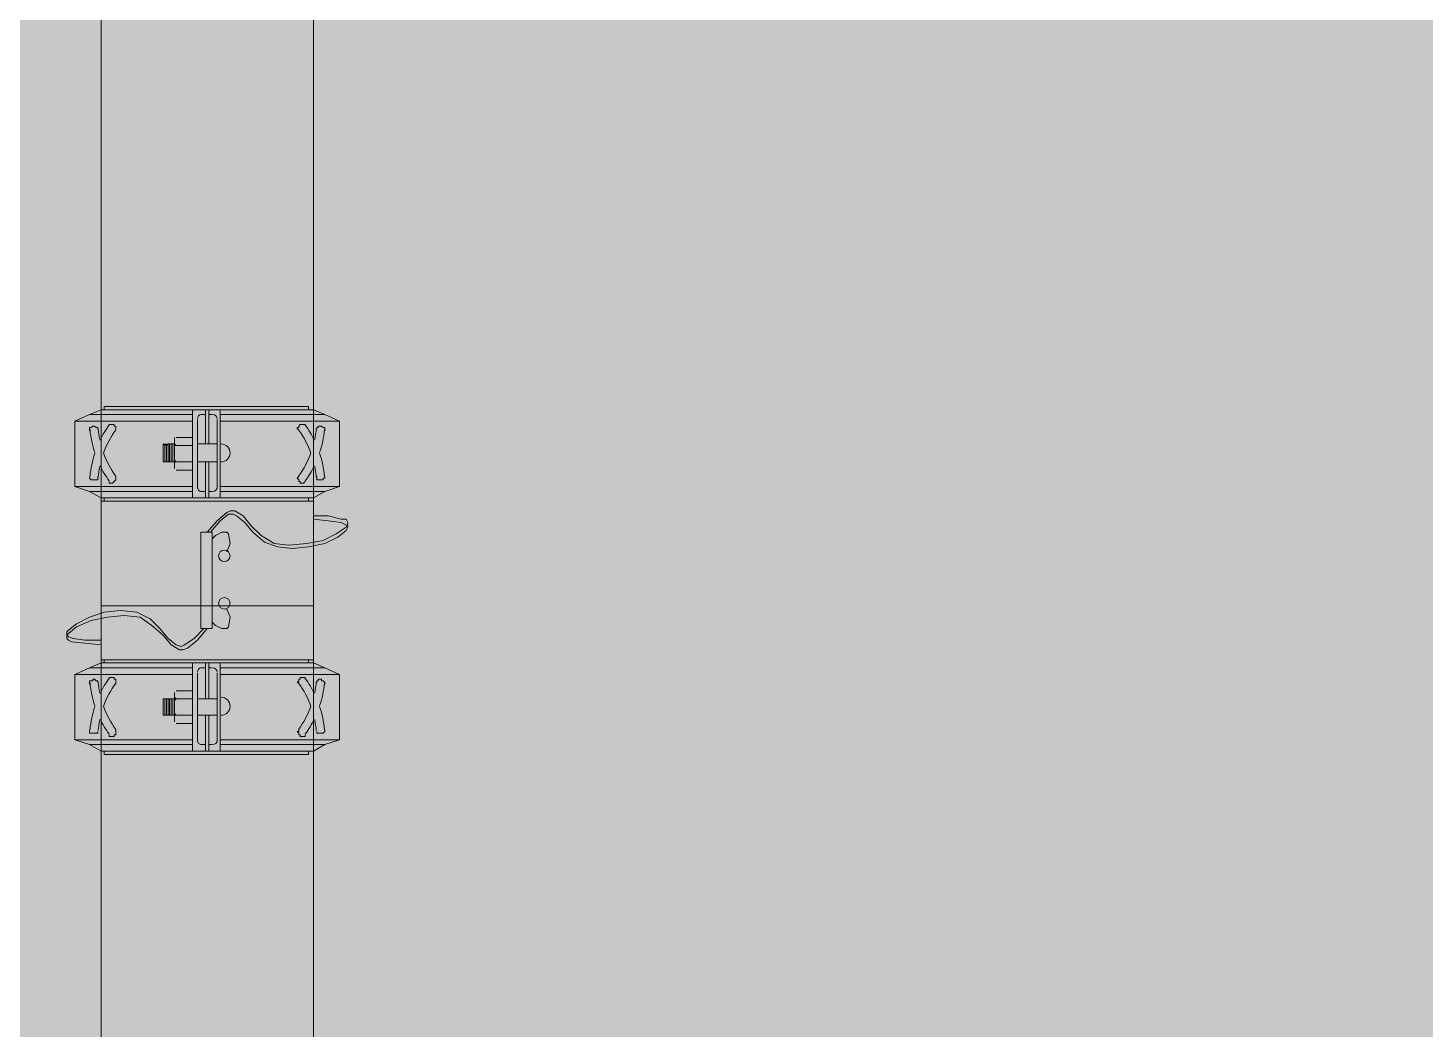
# Model space of a CAD drawing. Header units: millimetres. Extents: x 28 to 201, y 462 to 575.
# Drawn here: x 123.042 to 123.795, y 558.641 to 559.18 of the extents above; entities that cross this region are included whole.
import ezdxf

# ---------------------------------------------------------------- set-up
doc = ezdxf.new("R2010")
doc.units = ezdxf.units.MM
doc.layers.add('1- 3', color=3, linetype='Continuous')
doc.layers.add('8 hatch 2', color=104, linetype='Continuous')

# ---------------------------------------------------------------- blocks, each defined once
blk = doc.blocks.new('CTOBOM')
at = {"color": 0, "lineweight": 20}
for points in [[(6.47585, -0.359), (6.47937, -0.35108)], [(6.47937, -0.41533), (6.47937, -0.35108)], [(6.51457, -0.35108), (6.47937, -0.35108)], [(6.51457, -0.41533), (6.51457, -0.35108)], [(6.51721, -0.359), (6.51457, -0.35108)], [(6.53041, -0.36516), (6.53041, -0.35724), (6.53217, -0.3502), (6.53217, -0.34756), (6.53393, -0.34668), (6.53481, -0.34668), (6.53657, -0.34756), (6.54009, -0.35284), (6.54361, -0.35988), (6.54537, -0.36869), (6.54625, -0.37837), (6.54537, -0.38629), (6.54097, -0.39333), (6.53569, -0.39861), (6.53041, -0.40301), (6.52777, -0.40741), (6.52777, -0.41005), (6.52865, -0.41181), (6.53305, -0.41709), (6.53921, -0.42237)], [(6.53217, -0.36516), (6.53305, -0.35724), (6.53393, -0.3502), (6.53481, -0.34844), (6.53569, -0.34668), (6.53657, -0.34668), (6.53833, -0.34756), (6.54185, -0.35196), (6.54537, -0.359), (6.54714, -0.3678), (6.54802, -0.37661), (6.54714, -0.38453), (6.54449, -0.39157), (6.53921, -0.39773), (6.53393, -0.40213), (6.53041, -0.40653), (6.52953, -0.40829), (6.52953, -0.41093), (6.53305, -0.41533), (6.53921, -0.42061)], [(6.60962, -0.36516), (6.61226, -0.359), (6.61578, -0.35108)], [(6.65099, -0.35108), (6.61578, -0.35108)], [(6.61578, -0.41533), (6.61578, -0.35108)], [(6.65099, -0.41533), (6.65099, -0.35108)], [(6.65715, -0.36516), (6.65363, -0.359), (6.65099, -0.35108)], [(6.47321, -0.36516), (6.47585, -0.359)], [(6.47585, -0.41533), (6.47585, -0.359)], [(6.48377, -0.3634), (6.48289, -0.3634), (6.48289, -0.36252), (6.48201, -0.36252), (6.48201, -0.36164), (6.48201, -0.36076), (6.48289, -0.35988), (6.48289, -0.359), (6.48377, -0.359), (6.48465, -0.359)], [(6.50929, -0.3634), (6.51017, -0.3634), (6.51105, -0.3634), (6.51105, -0.36252), (6.51105, -0.36164), (6.51105, -0.36076), (6.51105, -0.35988), (6.51017, -0.35988), (6.51017, -0.359), (6.50929, -0.359)], [(6.51721, -0.41533), (6.51721, -0.359)], [(6.52073, -0.36516), (6.51721, -0.359)], [(6.61226, -0.41533), (6.61226, -0.359)], [(6.62018, -0.3634), (6.6193, -0.3634), (6.6193, -0.36252), (6.61842, -0.36252), (6.61842, -0.36164), (6.61842, -0.36076), (6.6193, -0.36076), (6.6193, -0.35988), (6.62018, -0.359), (6.62106, -0.359)], [(6.64659, -0.3634), (6.64747, -0.3634), (6.64747, -0.36252), (6.64747, -0.36164), (6.64747, -0.36076), (6.64747, -0.35988), (6.64659, -0.359), (6.64571, -0.359)], [(6.65363, -0.41533), (6.65363, -0.359)], [(4.88285, -0.47958), (6.57882, -0.47958), (6.57882, -0.36516), (5.37659, -0.36516)], [(4.88725, -0.36516), (8.15862, -0.36516)], [(8.72893, -0.36516), (5.77264, -0.36516)], [(6.47321, -0.3678), (6.47145, -0.3678), (6.47145, -0.47782), (6.47321, -0.47782), (6.47321, -0.3678)], [(6.47321, -0.47958), (6.47321, -0.36516)], [(6.52073, -0.47958), (6.52073, -0.36516)], [(6.52073, -0.3678), (6.52249, -0.3678), (6.52249, -0.47782), (6.52073, -0.47782), (6.52073, -0.3678)], [(6.52249, -0.36516), (6.54449, -0.36516)], [(6.52249, -0.36516), (6.52249, -0.47958)], [(6.54714, -0.36516), (6.60786, -0.36516)], [(6.60786, -0.36516), (6.60786, -0.47958)], [(6.60962, -0.3678), (6.60786, -0.3678), (6.60786, -0.47782), (6.60962, -0.47782), (6.60962, -0.3678)], [(6.60962, -0.47958), (6.60962, -0.36516)], [(6.65715, -0.47958), (6.65715, -0.36516)], [(6.65715, -0.3678), (6.65891, -0.3678), (6.65891, -0.47782), (6.65715, -0.47782), (6.65715, -0.3678)], [(6.48113, -0.36957), (6.48113, -0.37045), (6.48113, -0.37133), (6.48113, -0.37221), (6.48201, -0.37309), (6.48289, -0.37309), (6.48289, -0.37397), (6.48377, -0.37397), (6.48377, -0.37309)], [(6.51193, -0.36957), (6.51281, -0.37045), (6.51281, -0.37133), (6.51281, -0.37221), (6.51193, -0.37221), (6.51193, -0.37309), (6.51105, -0.37309), (6.51017, -0.37397), (6.50929, -0.37309)], [(6.61842, -0.36957), (6.61754, -0.36957), (6.61754, -0.37045), (6.61754, -0.37133), (6.61754, -0.37221), (6.61842, -0.37221), (6.61842, -0.37309), (6.6193, -0.37309), (6.62018, -0.37397), (6.62018, -0.37309), (6.62106, -0.37309)], [(6.64835, -0.36957), (6.64923, -0.36957), (6.64923, -0.37045), (6.64923, -0.37133), (6.64923, -0.37221), (6.64835, -0.37221), (6.64835, -0.37309), (6.64747, -0.37309), (6.64659, -0.37397), (6.64659, -0.37309), (6.64571, -0.37309)], [(6.54978, -0.41181), (6.54537, -0.41005), (6.54009, -0.41093), (6.53921, -0.41181), (6.53921, -0.41445), (6.54097, -0.41797), (6.54273, -0.41973)], [(6.58058, -0.41181), (6.58498, -0.41005), (6.59026, -0.41093), (6.59114, -0.41181), (6.59114, -0.41445), (6.58938, -0.41797), (6.58762, -0.41973)], [(6.52073, -0.41533), (6.47321, -0.41533)], [(6.49169, -0.42149), (6.47321, -0.42149)], [(6.47585, -0.42149), (6.47585, -0.41973)], [(6.51545, -0.41709), (6.47849, -0.41709)], [(6.49169, -0.41709), (6.49169, -0.42765)], [(6.50137, -0.41709), (6.50137, -0.42765)], [(6.52073, -0.42149), (6.50137, -0.42149)], [(6.51721, -0.42149), (6.51721, -0.41973)], [(6.53921, -0.42589), (6.53921, -0.41973), (6.59114, -0.41973), (6.59114, -0.42589), (6.53921, -0.42589)], [(6.65715, -0.41533), (6.60962, -0.41533)], [(6.62899, -0.42149), (6.60962, -0.42149)], [(6.61226, -0.42149), (6.61226, -0.41973)], [(6.65187, -0.41709), (6.6149, -0.41709)], [(6.62899, -0.41709), (6.62899, -0.42765)], [(6.63779, -0.41709), (6.63779, -0.42765)], [(6.65715, -0.42149), (6.63779, -0.42149)], [(6.65363, -0.42149), (6.65363, -0.41973)], [(6.49169, -0.42325), (6.47321, -0.42325)], [(6.47585, -0.42589), (6.47585, -0.42325)], [(6.51545, -0.42765), (6.47849, -0.42765)], [(6.52073, -0.42325), (6.50137, -0.42325)], [(6.51721, -0.42589), (6.51721, -0.42325)], [(6.5973, -0.47958), (6.5973, -0.48838), (6.59642, -0.49454), (6.59554, -0.49718), (6.59466, -0.49806), (6.5929, -0.49806), (6.59202, -0.49718), (6.5885, -0.49278), (6.58498, -0.48574), (6.58234, -0.47782), (6.58146, -0.46902), (6.58234, -0.46022), (6.58586, -0.45318), (6.59114, -0.44789), (6.59642, -0.44349), (6.59994, -0.43909), (6.60082, -0.43645), (6.59994, -0.43469), (6.59642, -0.42941), (6.59114, -0.42413)], [(6.59994, -0.47958), (6.59906, -0.48838), (6.59818, -0.49542), (6.5973, -0.49718), (6.59642, -0.49806), (6.59466, -0.49806), (6.59378, -0.49718), (6.59026, -0.49278), (6.58674, -0.48486), (6.58498, -0.47606), (6.5841, -0.46726), (6.58498, -0.45846), (6.58938, -0.4523), (6.59466, -0.44613), (6.59994, -0.44173), (6.60258, -0.43733), (6.60258, -0.43557), (6.6017, -0.43293), (6.5973, -0.42765), (6.59114, -0.42237)], [(6.62899, -0.42325), (6.60962, -0.42325)], [(6.61226, -0.42589), (6.61226, -0.42325)], [(6.65187, -0.42765), (6.6149, -0.42765)], [(6.65715, -0.42325), (6.63779, -0.42325)], [(6.65363, -0.42589), (6.65363, -0.42325)], [(6.52073, -0.43029), (6.47321, -0.43029)], [(6.47585, -0.48574), (6.47585, -0.43029)], [(6.47937, -0.49366), (6.47937, -0.43029)], [(6.48817, -0.43029), (6.48817, -0.43909)], [(6.49257, -0.43029), (6.49257, -0.43909), (6.49169, -0.43997)], [(6.49257, -0.43029), (6.49169, -0.43029)], [(6.50049, -0.43029), (6.50137, -0.43029), (6.50137, -0.43909), (6.50137, -0.43997)], [(6.50489, -0.43029), (6.50489, -0.43029)], [(6.50577, -0.43029), (6.50577, -0.43909)], [(6.51457, -0.49366), (6.51457, -0.43029)], [(6.51721, -0.48574), (6.51721, -0.43029)], [(6.65715, -0.43029), (6.60962, -0.43029)], [(6.61226, -0.48574), (6.61226, -0.43029)], [(6.61578, -0.49366), (6.61578, -0.43029)], [(6.62458, -0.43909), (6.62458, -0.43029), (6.62546, -0.43029)], [(6.62899, -0.43029), (6.62899, -0.43909), (6.62811, -0.43997)], [(6.62987, -0.43029), (6.62899, -0.43029), (6.62811, -0.43029)], [(6.63691, -0.43029), (6.63779, -0.43029)], [(6.63779, -0.43029), (6.63779, -0.43909), (6.63779, -0.43997)], [(6.64131, -0.43029), (6.64131, -0.43029)], [(6.64219, -0.43029), (6.64219, -0.43909)], [(6.65099, -0.49366), (6.65099, -0.43029)], [(6.65363, -0.48574), (6.65363, -0.43029)], [(6.50489, -0.43997), (6.48817, -0.43997)], [(6.49169, -0.44261), (6.49169, -0.44173), (6.49169, -0.44085), (6.49169, -0.43997)], [(6.49169, -0.43997), (6.50137, -0.43997)], [(6.49169, -0.43997), (6.49257, -0.43997)], [(6.49169, -0.44085), (6.50137, -0.44085)], [(6.49169, -0.44085), (6.50137, -0.44085)], [(6.49169, -0.44085), (6.49257, -0.44085)], [(6.49169, -0.44173), (6.49257, -0.44173)], [(6.49169, -0.44349), (6.49169, -0.44261)], [(6.49169, -0.44261), (6.49257, -0.44261)], [(6.49169, -0.44349), (6.50137, -0.44349)], [(6.49169, -0.44437), (6.49257, -0.44349)], [(6.49257, -0.43909), (6.49257, -0.43997)], [(6.50137, -0.43909), (6.50049, -0.43997)], [(6.50137, -0.43997), (6.50137, -0.43997)], [(6.50137, -0.44349), (6.50137, -0.44261), (6.50137, -0.44173), (6.50137, -0.44085), (6.50137, -0.43997)], [(6.50137, -0.44085), (6.50137, -0.44085)], [(6.50137, -0.44173), (6.50137, -0.44173)], [(6.50137, -0.44261), (6.50137, -0.44261)], [(6.50137, -0.44613), (6.50137, -0.44525), (6.50137, -0.44437), (6.50137, -0.44349)], [(6.50489, -0.43909), (6.50489, -0.43909)], [(6.62546, -0.43909), (6.62546, -0.43909)], [(6.64131, -0.43997), (6.62546, -0.43997)], [(6.62899, -0.43909), (6.62987, -0.43997)], [(6.62899, -0.44349), (6.62899, -0.44261), (6.62899, -0.44173), (6.62899, -0.44085), (6.62899, -0.43997)], [(6.62899, -0.43997), (6.63779, -0.43997)], [(6.62899, -0.43997), (6.62899, -0.43997)], [(6.62899, -0.44085), (6.62899, -0.44085)], [(6.62899, -0.44173), (6.62899, -0.44173)], [(6.62899, -0.44261), (6.62899, -0.44261)], [(6.62899, -0.44349), (6.63779, -0.44349)], [(6.62899, -0.44613), (6.62899, -0.44525), (6.62899, -0.44437), (6.62899, -0.44349)], [(6.63779, -0.43909), (6.63691, -0.43997)], [(6.63779, -0.43997), (6.63779, -0.43997)], [(6.63779, -0.44349), (6.63779, -0.44261), (6.63779, -0.44173), (6.63779, -0.44085), (6.63779, -0.43997)], [(6.63779, -0.44085), (6.63779, -0.44085)], [(6.63779, -0.44173), (6.63779, -0.44173)], [(6.63779, -0.44261), (6.63779, -0.44261)], [(6.63779, -0.44613), (6.63779, -0.44525), (6.63779, -0.44437), (6.63779, -0.44349)], [(6.64131, -0.43909), (6.64131, -0.43909)], [(6.49169, -0.44437), (6.49169, -0.44437)], [(6.49169, -0.44437), (6.50137, -0.44437)], [(6.49169, -0.44437), (6.50137, -0.44437)], [(6.49169, -0.44525), (6.49257, -0.44437)], [(6.49169, -0.44525), (6.49169, -0.44525)], [(6.49169, -0.44525), (6.50137, -0.44525)], [(6.49169, -0.44525), (6.50137, -0.44525)], [(6.49169, -0.44613), (6.49257, -0.44525)], [(6.49169, -0.44613), (6.50137, -0.44613)], [(6.50137, -0.44437), (6.50137, -0.44437)], [(6.50137, -0.44525), (6.50137, -0.44525)], [(6.62899, -0.44437), (6.62899, -0.44437)], [(6.62899, -0.44525), (6.62899, -0.44525)], [(6.62899, -0.44613), (6.63779, -0.44613)], [(6.63779, -0.44437), (6.63779, -0.44437)], [(6.63779, -0.44525), (6.63779, -0.44525)], [(6.48113, -0.47518), (6.48113, -0.4743), (6.48113, -0.47342), (6.48113, -0.47254), (6.48201, -0.47254), (6.48201, -0.47166), (6.48289, -0.47166), (6.48377, -0.47166)], [(6.51193, -0.47518), (6.51281, -0.47518), (6.51281, -0.4743), (6.51281, -0.47342), (6.51193, -0.47254), (6.51105, -0.47166), (6.51017, -0.47166), (6.50929, -0.47166)], [(6.61842, -0.47518), (6.61754, -0.47518), (6.61754, -0.4743), (6.61754, -0.47342), (6.61754, -0.47254), (6.61842, -0.47254), (6.61842, -0.47166), (6.6193, -0.47166), (6.62018, -0.47166), (6.62106, -0.47166)], [(6.64835, -0.47518), (6.64923, -0.47518), (6.64923, -0.4743), (6.64923, -0.47342), (6.64923, -0.47254), (6.64835, -0.47254), (6.64835, -0.47166), (6.64747, -0.47166), (6.64659, -0.47166), (6.64571, -0.47166)], [(8.15862, -0.47958), (4.88285, -0.47958)], [(8.72893, -0.47958), (5.77264, -0.47958)], [(6.47321, -0.47958), (6.47585, -0.48574)], [(6.48377, -0.48134), (6.48289, -0.48134), (6.48289, -0.48222), (6.48201, -0.4831), (6.48201, -0.48398), (6.48289, -0.48486), (6.48289, -0.48574), (6.48377, -0.48574), (6.48465, -0.48574)], [(6.50929, -0.48134), (6.51017, -0.48134), (6.51105, -0.48134), (6.51105, -0.48222), (6.51105, -0.4831), (6.51105, -0.48398), (6.51105, -0.48486), (6.51017, -0.48574), (6.50929, -0.48574)], [(6.52073, -0.47958), (6.51721, -0.48574), (6.51457, -0.49366)], [(6.52249, -0.47958), (6.58322, -0.47958)], [(6.58498, -0.47958), (6.60786, -0.47958)], [(6.60962, -0.47958), (6.61226, -0.48574), (6.61578, -0.49366)], [(6.62018, -0.48134), (6.6193, -0.48134), (6.6193, -0.48222), (6.61842, -0.4831), (6.61842, -0.48398), (6.6193, -0.48398), (6.6193, -0.48486), (6.6193, -0.48574), (6.62018, -0.48574), (6.62106, -0.48574)], [(6.64659, -0.48134), (6.64747, -0.48134), (6.64747, -0.48222), (6.64747, -0.4831), (6.64747, -0.48398), (6.64747, -0.48486), (6.64747, -0.48574), (6.64659, -0.48574), (6.64571, -0.48574)], [(6.65715, -0.47958), (6.65363, -0.48574), (6.65099, -0.49366)], [(6.47585, -0.48574), (6.47937, -0.49366)], [(6.51457, -0.49366), (6.47937, -0.49366)], [(6.65099, -0.49366), (6.61578, -0.49366)]]:
    blk.add_lwpolyline(points, dxfattribs=at)
for points in [[(6.49634, -0.36179), (6.49231, -0.36046), (6.48814, -0.35961), (6.48392, -0.35923)], [(6.50914, -0.35923), (6.50491, -0.35961), (6.50075, -0.36046), (6.49672, -0.36179)], [(6.63276, -0.36179), (6.62873, -0.36046), (6.62456, -0.35961), (6.62034, -0.35923)], [(6.64556, -0.35923), (6.64133, -0.35961), (6.63716, -0.36046), (6.63313, -0.36179)], [(6.48961, -0.36467), (6.48676, -0.36606), (6.48403, -0.3677), (6.48145, -0.36956)], [(6.48928, -0.36446), (6.48738, -0.36407), (6.48546, -0.36378), (6.48353, -0.36361)], [(6.49665, -0.36646), (6.49215, -0.36809), (6.4879, -0.37033), (6.48402, -0.37313)], [(6.50904, -0.37313), (6.50516, -0.37033), (6.50091, -0.36809), (6.49641, -0.36646)], [(6.51161, -0.36956), (6.50903, -0.3677), (6.5063, -0.36606), (6.50344, -0.36467)], [(6.50953, -0.36361), (6.5076, -0.36378), (6.50568, -0.36407), (6.50378, -0.36446)], [(6.62603, -0.36467), (6.62317, -0.36606), (6.62044, -0.3677), (6.61787, -0.36956)], [(6.62569, -0.36446), (6.62379, -0.36407), (6.62187, -0.36378), (6.61994, -0.36361)], [(6.63306, -0.36646), (6.62857, -0.36809), (6.62432, -0.37033), (6.62044, -0.37313)], [(6.64545, -0.37313), (6.64157, -0.37033), (6.63733, -0.36809), (6.63283, -0.36646)], [(6.64803, -0.36956), (6.64545, -0.3677), (6.64272, -0.36606), (6.63986, -0.36467)], [(6.64595, -0.36361), (6.64402, -0.36378), (6.6421, -0.36407), (6.6402, -0.36446)], [(6.47805, -0.41709), (6.47683, -0.41709), (6.47585, -0.41808), (6.47585, -0.41929)], [(6.51721, -0.41929), (6.51721, -0.41808), (6.51623, -0.41709), (6.51501, -0.41709)], [(6.61446, -0.41709), (6.61325, -0.41709), (6.61226, -0.41808), (6.61226, -0.41929)], [(6.65363, -0.41929), (6.65363, -0.41808), (6.65264, -0.41709), (6.65143, -0.41709)], [(6.47585, -0.42545), (6.47585, -0.42667), (6.47683, -0.42765), (6.47805, -0.42765)], [(6.51501, -0.42765), (6.51623, -0.42765), (6.51721, -0.42667), (6.51721, -0.42545)], [(6.61226, -0.42545), (6.61226, -0.42667), (6.61325, -0.42765), (6.61446, -0.42765)], [(6.65143, -0.42765), (6.65264, -0.42765), (6.65363, -0.42667), (6.65363, -0.42545)], [(6.48402, -0.47162), (6.4879, -0.47441), (6.49215, -0.47666), (6.49665, -0.47828)], [(6.49641, -0.47828), (6.50091, -0.47666), (6.50516, -0.47441), (6.50904, -0.47162)], [(6.62044, -0.47162), (6.62432, -0.47441), (6.62857, -0.47666), (6.63306, -0.47828)], [(6.63283, -0.47828), (6.63733, -0.47666), (6.64157, -0.47441), (6.64545, -0.47162)], [(6.48145, -0.47519), (6.48403, -0.47705), (6.48676, -0.47868), (6.48961, -0.48007)], [(6.48353, -0.48113), (6.48546, -0.48096), (6.48738, -0.48068), (6.48928, -0.48029)], [(6.50344, -0.48007), (6.5063, -0.47868), (6.50903, -0.47705), (6.51161, -0.47519)], [(6.50378, -0.48029), (6.50568, -0.48068), (6.5076, -0.48096), (6.50953, -0.48113)], [(6.61787, -0.47519), (6.62044, -0.47705), (6.62317, -0.47868), (6.62603, -0.48007)], [(6.61994, -0.48113), (6.62187, -0.48096), (6.62379, -0.48068), (6.62569, -0.48029)], [(6.63986, -0.48007), (6.64272, -0.47868), (6.64545, -0.47705), (6.64803, -0.47519)], [(6.6402, -0.48029), (6.6421, -0.48068), (6.64402, -0.48096), (6.64595, -0.48113)], [(6.48392, -0.48552), (6.48814, -0.48514), (6.49231, -0.48428), (6.49634, -0.48296)], [(6.49672, -0.48296), (6.50075, -0.48428), (6.50491, -0.48514), (6.50914, -0.48552)], [(6.62034, -0.48552), (6.62456, -0.48514), (6.62873, -0.48428), (6.63276, -0.48296)], [(6.63313, -0.48296), (6.63716, -0.48428), (6.64133, -0.48514), (6.64556, -0.48552)]]:
    blk.add_open_spline(points, degree=3, dxfattribs=at)
for points, knots in [([(6.50137, -0.41489), (6.50137, -0.41222), (6.4992, -0.41005), (6.49653, -0.41005), (6.49386, -0.41005), (6.49169, -0.41222), (6.49169, -0.41489)], [0, 0, 0, 0, 1, 1, 1, 2, 2, 2, 2]), ([(6.55198, -0.41005), (6.55027, -0.41005), (6.5489, -0.41143), (6.5489, -0.41313), (6.5489, -0.41483), (6.55027, -0.41621), (6.55198, -0.41621), (6.55368, -0.41621), (6.55506, -0.41483), (6.55506, -0.41313), (6.55506, -0.41143), (6.55368, -0.41005), (6.55198, -0.41005)], [0, 0, 0, 0, 1, 1, 1, 2, 2, 2, 3, 3, 3, 4, 4, 4, 4]), ([(6.5775, -0.41005), (6.5758, -0.41005), (6.57442, -0.41143), (6.57442, -0.41313), (6.57442, -0.41483), (6.5758, -0.41621), (6.5775, -0.41621), (6.5792, -0.41621), (6.58058, -0.41483), (6.58058, -0.41313), (6.58058, -0.41143), (6.5792, -0.41005), (6.5775, -0.41005)], [0, 0, 0, 0, 1, 1, 1, 2, 2, 2, 3, 3, 3, 4, 4, 4, 4]), ([(6.63779, -0.41489), (6.63779, -0.41222), (6.63562, -0.41005), (6.63295, -0.41005), (6.63027, -0.41005), (6.62811, -0.41222), (6.62811, -0.41489)], [0, 0, 0, 0, 1, 1, 1, 2, 2, 2, 2]), ([(6.50137, -0.44173), (6.50137, -0.44173), (6.49169, -0.44173), (6.49169, -0.44173), (6.49169, -0.44173), (6.50137, -0.44173), (6.50137, -0.44173)], [0, 0, 0, 0, 1, 1, 1, 2, 2, 2, 2]), ([(6.50137, -0.44261), (6.50137, -0.44261), (6.49169, -0.44261), (6.49169, -0.44261), (6.49169, -0.44261), (6.50137, -0.44261), (6.50137, -0.44261)], [0, 0, 0, 0, 1, 1, 1, 2, 2, 2, 2]), ([(6.63779, -0.44085), (6.63779, -0.44085), (6.62899, -0.44085), (6.62899, -0.44085), (6.62899, -0.44085), (6.63779, -0.44085), (6.63779, -0.44085)], [0, 0, 0, 0, 1, 1, 1, 2, 2, 2, 2]), ([(6.63779, -0.44173), (6.63779, -0.44173), (6.62899, -0.44173), (6.62899, -0.44173), (6.62899, -0.44173), (6.63779, -0.44173), (6.63779, -0.44173)], [0, 0, 0, 0, 1, 1, 1, 2, 2, 2, 2]), ([(6.63779, -0.44261), (6.63779, -0.44261), (6.62899, -0.44261), (6.62899, -0.44261), (6.62899, -0.44261), (6.63779, -0.44261), (6.63779, -0.44261)], [0, 0, 0, 0, 1, 1, 1, 2, 2, 2, 2]), ([(6.63779, -0.44437), (6.63779, -0.44437), (6.62899, -0.44437), (6.62899, -0.44437), (6.62899, -0.44437), (6.63779, -0.44437), (6.63779, -0.44437)], [0, 0, 0, 0, 1, 1, 1, 2, 2, 2, 2]), ([(6.63779, -0.44525), (6.63779, -0.44525), (6.62899, -0.44525), (6.62899, -0.44525), (6.62899, -0.44525), (6.63779, -0.44525), (6.63779, -0.44525)], [0, 0, 0, 0, 1, 1, 1, 2, 2, 2, 2])]:
    blk.add_open_spline(points, degree=3, knots=knots, dxfattribs=at)
blk = doc.blocks.new('zonas hatch')
at = {"layer": '8 hatch 2', "ltscale": 2, "transparency": 33554483}
h = blk.add_hatch(color=6, dxfattribs=at)
h.dxf.hatch_style = 1
h.paths.add_polyline_path([(79.84048, 79.60505), (60.14999, 79.60505), (60.14999, 62.26086), (84.49943, 62.26086)])

msp = doc.modelspace()

# ---------------------------------------------------------------- block references
at = {"color": 1}
msp.add_blockref('zonas hatch', (43.72087, 485.84233), dxfattribs=at)
at = {"layer": '1- 3', "rotation": 270}
msp.add_blockref('CTOBOM', (123.56135, 565.44738), dxfattribs=at)

doc.saveas('drawing.dxf')
